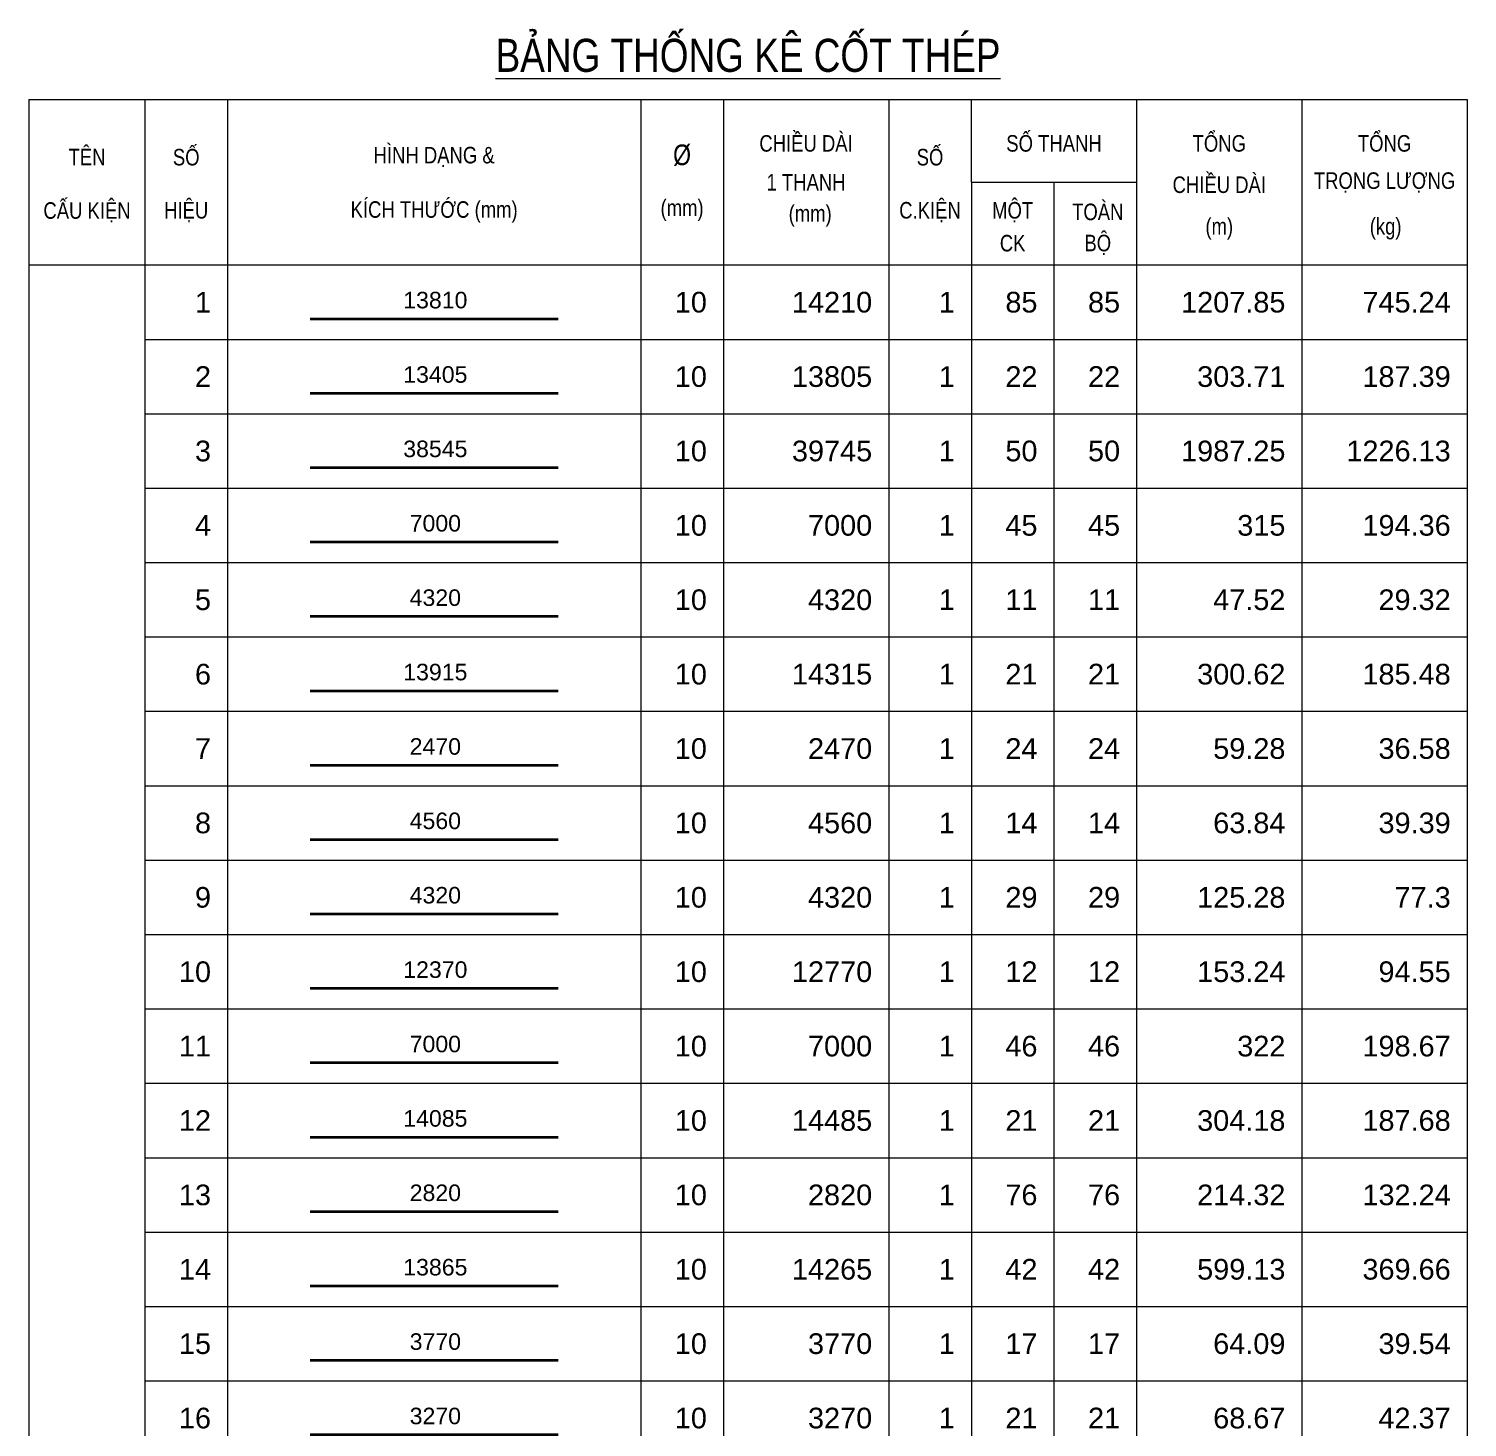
# Model space of a CAD drawing. Header units: millimetres. Extents: x -109376 to 505271, y -20580 to 113678.
# Drawn here: x -109376 to -91971, y 96759 to 113678 of the extents above; entities that cross this region are included whole.
import ezdxf
from ezdxf.enums import TextEntityAlignment as Align

# ---------------------------------------------------------------- set-up
doc = ezdxf.new("R2010")
doc.units = ezdxf.units.MM
for name, color, linetype, lineweight in [('NDC_S_REBAR', 4, 'Continuous', 35), ('NDC_S_VN TEXT', 7, 'Continuous', 20), ('NDC_Table', 3, 'Continuous', 20)]:
    doc.layers.add(name, color=color, linetype=linetype, lineweight=lineweight)
doc.styles.add('ARIAL', font='arial.ttf', dxfattribs={"width": 0.8})

# ---------------------------------------------------------------- blocks, each defined once
blk = doc.blocks.new('Tieude')
at = {"layer": 'NDC_Table'}
for p, q in [((0, 2000), (0, 0)), ((0, 2000), (17405, 2000)), ((1405, 2000), (1405, 0)), ((2405, 2000), (2405, 0)), ((7405, 2000), (7405, 0)), ((8405, 2000), (8405, 0)), ((10405, 2000), (10405, 0)), ((11405, 1000), (11405, 2000)), ((13405, 2000), (13405, 0)), ((15405, 2000), (15405, 0)), ((17405, 2000), (17405, 0)), ((11405, 1000), (13405, 1000)), ((11405, 1000), (11405, 0)), ((12405, 1000), (12405, 0)), ((0, 0), (17405, 0))]:
    blk.add_line(p, q, dxfattribs=at)
at = {"layer": 'NDC_S_VN TEXT', "style": 'ARIAL', "width": 0.8}
for s, height, p in [('%%UBẢNG THỐNG KÊ CỐT THÉP', 400, (8703, 2594)), ('CHIỀU DÀI', 200, (9405, 1500)), ('SỐ THANH', 200, (12405, 1500)), ('TỔNG', 200, (14405, 1500)), ('TỔNG', 200, (16405, 1500)), ('TÊN', 200, (705, 1333)), ('SỐ', 200, (1905, 1333)), ('HÌNH DẠNG &', 200, (4905, 1333)), ('%%C', 250, (7905, 1333)), ('SỐ', 200, (10905, 1333)), ('1 THANH', 200, (9405, 1000)), ('CHIỀU DÀI', 200, (14405, 1000)), ('TRỌNG LƯỢNG', 200, (16405, 1000)), ('CẤU KIỆN', 200, (705, 667)), ('HIỆU', 200, (1905, 667)), ('KÍCH THƯỚC (mm)', 200, (4905, 667)), ('(mm)', 200, (7905, 667)), ('(mm)', 200, (9455, 599)), ('C.KIỆN', 200, (10905, 667)), ('MỘT', 200, (11905, 667)), ('TOÀN', 200, (12935, 667)), ('(m)', 200, (14405, 443)), ('(kg)', 200, (16418, 443)), ('CK', 200, (11905, 264)), ('BỘ', 200, (12935, 271))]:
    blk.add_text(s, height=height, dxfattribs=at).set_placement(p, align=Align.MIDDLE)
blk = doc.blocks.new('dang01')
at = {"layer": 'NDC_S_REBAR'}
blk.add_line((3405, -650), (6405, -650), dxfattribs=at)
at = {"layer": 'NDC_Table'}
for p, q in [((0, 0), (0, -900)), ((1405, 0), (1405, -900)), ((2405, 0), (2405, -900)), ((7405, 0), (7405, -900)), ((8405, 0), (8405, -900)), ((10405, 0), (10405, -900)), ((11405, 0), (11405, -900)), ((12405, 0), (12405, -900)), ((13405, 0), (13405, -900)), ((15405, 0), (15405, -900)), ((17405, 0), (17405, -900)), ((1405, -900), (17405, -900))]:
    blk.add_line(p, q, dxfattribs=at)
at = {"layer": 'NDC_S_VN TEXT', "style": 'ARIAL'}
for p in [(2205, -450), (8205, -450), (10205, -450), (11205, -450), (12205, -450), (13205, -450), (15205, -450), (17205, -450)]:
    blk.add_attdef('D03', text='', height=250, dxfattribs=at).set_placement(p, align=Align.MIDDLE_RIGHT)
blk.add_attdef('00000000', text='', height=200, dxfattribs=at).set_placement((4920, -425), align=Align.MIDDLE_CENTER)

msp = doc.modelspace()

# ---------------------------------------------------------------- block references
at = {"layer": 'NDC_Table'}
msp.add_blockref('Tieude', (-109375.9, 110819.9), dxfattribs=at)
ref = msp.add_blockref('dang01', (-109375.9, 110819.9), dxfattribs=at)
ref.add_attrib('D03', '1', dxfattribs={"layer": 'NDC_S_VN TEXT', "height": 250, "style": 'ARIAL'}).set_placement((-107170.6, 110369.9), align=Align.MIDDLE_RIGHT)
ref.add_attrib('00000000', '13810', dxfattribs={"layer": 'NDC_S_VN TEXT', "height": 200, "style": 'ARIAL'}).set_placement((-104456.3, 110395.2), align=Align.MIDDLE_CENTER)
ref.add_attrib('D03', '10', dxfattribs={"layer": 'NDC_S_VN TEXT', "height": 250, "style": 'ARIAL'}).set_placement((-101170.6, 110369.9), align=Align.MIDDLE_RIGHT)
ref.add_attrib('D03', '14210', dxfattribs={"layer": 'NDC_S_VN TEXT', "height": 250, "style": 'ARIAL'}).set_placement((-99170.6, 110369.9), align=Align.MIDDLE_RIGHT)
ref.add_attrib('D03', '1', dxfattribs={"layer": 'NDC_S_VN TEXT', "height": 250, "style": 'ARIAL'}).set_placement((-98170.6, 110369.9), align=Align.MIDDLE_RIGHT)
ref.add_attrib('D03', '85', dxfattribs={"layer": 'NDC_S_VN TEXT', "height": 250, "style": 'ARIAL'}).set_placement((-97170.6, 110369.9), align=Align.MIDDLE_RIGHT)
ref.add_attrib('D03', '85', dxfattribs={"layer": 'NDC_S_VN TEXT', "height": 250, "style": 'ARIAL'}).set_placement((-96170.6, 110370.2), align=Align.MIDDLE_RIGHT)
ref.add_attrib('D03', '1207.85', dxfattribs={"layer": 'NDC_S_VN TEXT', "height": 250, "style": 'ARIAL'}).set_placement((-94170.6, 110369.9), align=Align.MIDDLE_RIGHT)
ref.add_attrib('D03', '745.24', dxfattribs={"layer": 'NDC_S_VN TEXT', "height": 250, "style": 'ARIAL'}).set_placement((-92170.6, 110369.9), align=Align.MIDDLE_RIGHT)
ref = msp.add_blockref('dang01', (-109375.9, 109919.9), dxfattribs=at)
ref.add_attrib('D03', '2', dxfattribs={"layer": 'NDC_S_VN TEXT', "height": 250, "style": 'ARIAL'}).set_placement((-107170.6, 109469.9), align=Align.MIDDLE_RIGHT)
ref.add_attrib('00000000', '13405', dxfattribs={"layer": 'NDC_S_VN TEXT', "height": 200, "style": 'ARIAL'}).set_placement((-104456.3, 109495.2), align=Align.MIDDLE_CENTER)
ref.add_attrib('D03', '10', dxfattribs={"layer": 'NDC_S_VN TEXT', "height": 250, "style": 'ARIAL'}).set_placement((-101170.6, 109469.9), align=Align.MIDDLE_RIGHT)
ref.add_attrib('D03', '13805', dxfattribs={"layer": 'NDC_S_VN TEXT', "height": 250, "style": 'ARIAL'}).set_placement((-99170.6, 109469.9), align=Align.MIDDLE_RIGHT)
ref.add_attrib('D03', '1', dxfattribs={"layer": 'NDC_S_VN TEXT', "height": 250, "style": 'ARIAL'}).set_placement((-98170.6, 109469.9), align=Align.MIDDLE_RIGHT)
ref.add_attrib('D03', '22', dxfattribs={"layer": 'NDC_S_VN TEXT', "height": 250, "style": 'ARIAL'}).set_placement((-97170.6, 109469.9), align=Align.MIDDLE_RIGHT)
ref.add_attrib('D03', '22', dxfattribs={"layer": 'NDC_S_VN TEXT', "height": 250, "style": 'ARIAL'}).set_placement((-96170.6, 109470.2), align=Align.MIDDLE_RIGHT)
ref.add_attrib('D03', '303.71', dxfattribs={"layer": 'NDC_S_VN TEXT', "height": 250, "style": 'ARIAL'}).set_placement((-94170.6, 109469.9), align=Align.MIDDLE_RIGHT)
ref.add_attrib('D03', '187.39', dxfattribs={"layer": 'NDC_S_VN TEXT', "height": 250, "style": 'ARIAL'}).set_placement((-92170.6, 109469.9), align=Align.MIDDLE_RIGHT)
ref = msp.add_blockref('dang01', (-109375.9, 109019.9), dxfattribs=at)
ref.add_attrib('D03', '3', dxfattribs={"layer": 'NDC_S_VN TEXT', "height": 250, "style": 'ARIAL'}).set_placement((-107170.6, 108569.9), align=Align.MIDDLE_RIGHT)
ref.add_attrib('00000000', '38545', dxfattribs={"layer": 'NDC_S_VN TEXT', "height": 200, "style": 'ARIAL'}).set_placement((-104456.3, 108595.2), align=Align.MIDDLE_CENTER)
ref.add_attrib('D03', '10', dxfattribs={"layer": 'NDC_S_VN TEXT', "height": 250, "style": 'ARIAL'}).set_placement((-101170.6, 108569.9), align=Align.MIDDLE_RIGHT)
ref.add_attrib('D03', '39745', dxfattribs={"layer": 'NDC_S_VN TEXT', "height": 250, "style": 'ARIAL'}).set_placement((-99170.6, 108569.9), align=Align.MIDDLE_RIGHT)
ref.add_attrib('D03', '1', dxfattribs={"layer": 'NDC_S_VN TEXT', "height": 250, "style": 'ARIAL'}).set_placement((-98170.6, 108569.9), align=Align.MIDDLE_RIGHT)
ref.add_attrib('D03', '50', dxfattribs={"layer": 'NDC_S_VN TEXT', "height": 250, "style": 'ARIAL'}).set_placement((-97170.6, 108569.9), align=Align.MIDDLE_RIGHT)
ref.add_attrib('D03', '50', dxfattribs={"layer": 'NDC_S_VN TEXT', "height": 250, "style": 'ARIAL'}).set_placement((-96170.6, 108570.2), align=Align.MIDDLE_RIGHT)
ref.add_attrib('D03', '1987.25', dxfattribs={"layer": 'NDC_S_VN TEXT', "height": 250, "style": 'ARIAL'}).set_placement((-94170.6, 108569.9), align=Align.MIDDLE_RIGHT)
ref.add_attrib('D03', '1226.13', dxfattribs={"layer": 'NDC_S_VN TEXT', "height": 250, "style": 'ARIAL'}).set_placement((-92170.6, 108569.9), align=Align.MIDDLE_RIGHT)
ref = msp.add_blockref('dang01', (-109375.9, 108119.9), dxfattribs=at)
ref.add_attrib('D03', '4', dxfattribs={"layer": 'NDC_S_VN TEXT', "height": 250, "style": 'ARIAL'}).set_placement((-107170.6, 107669.9), align=Align.MIDDLE_RIGHT)
ref.add_attrib('00000000', '7000', dxfattribs={"layer": 'NDC_S_VN TEXT', "height": 200, "style": 'ARIAL'}).set_placement((-104456.3, 107695.2), align=Align.MIDDLE_CENTER)
ref.add_attrib('D03', '10', dxfattribs={"layer": 'NDC_S_VN TEXT', "height": 250, "style": 'ARIAL'}).set_placement((-101170.6, 107669.9), align=Align.MIDDLE_RIGHT)
ref.add_attrib('D03', '7000', dxfattribs={"layer": 'NDC_S_VN TEXT', "height": 250, "style": 'ARIAL'}).set_placement((-99170.6, 107669.9), align=Align.MIDDLE_RIGHT)
ref.add_attrib('D03', '1', dxfattribs={"layer": 'NDC_S_VN TEXT', "height": 250, "style": 'ARIAL'}).set_placement((-98170.6, 107669.9), align=Align.MIDDLE_RIGHT)
ref.add_attrib('D03', '45', dxfattribs={"layer": 'NDC_S_VN TEXT', "height": 250, "style": 'ARIAL'}).set_placement((-97170.6, 107669.9), align=Align.MIDDLE_RIGHT)
ref.add_attrib('D03', '45', dxfattribs={"layer": 'NDC_S_VN TEXT', "height": 250, "style": 'ARIAL'}).set_placement((-96170.6, 107670.2), align=Align.MIDDLE_RIGHT)
ref.add_attrib('D03', '315', dxfattribs={"layer": 'NDC_S_VN TEXT', "height": 250, "style": 'ARIAL'}).set_placement((-94170.6, 107669.9), align=Align.MIDDLE_RIGHT)
ref.add_attrib('D03', '194.36', dxfattribs={"layer": 'NDC_S_VN TEXT', "height": 250, "style": 'ARIAL'}).set_placement((-92170.6, 107669.9), align=Align.MIDDLE_RIGHT)
ref = msp.add_blockref('dang01', (-109375.9, 107219.9), dxfattribs=at)
ref.add_attrib('D03', '5', dxfattribs={"layer": 'NDC_S_VN TEXT', "height": 250, "style": 'ARIAL'}).set_placement((-107170.6, 106769.9), align=Align.MIDDLE_RIGHT)
ref.add_attrib('00000000', '4320', dxfattribs={"layer": 'NDC_S_VN TEXT', "height": 200, "style": 'ARIAL'}).set_placement((-104456.3, 106795.2), align=Align.MIDDLE_CENTER)
ref.add_attrib('D03', '10', dxfattribs={"layer": 'NDC_S_VN TEXT', "height": 250, "style": 'ARIAL'}).set_placement((-101170.6, 106769.9), align=Align.MIDDLE_RIGHT)
ref.add_attrib('D03', '4320', dxfattribs={"layer": 'NDC_S_VN TEXT', "height": 250, "style": 'ARIAL'}).set_placement((-99170.6, 106769.9), align=Align.MIDDLE_RIGHT)
ref.add_attrib('D03', '1', dxfattribs={"layer": 'NDC_S_VN TEXT', "height": 250, "style": 'ARIAL'}).set_placement((-98170.6, 106769.9), align=Align.MIDDLE_RIGHT)
ref.add_attrib('D03', '11', dxfattribs={"layer": 'NDC_S_VN TEXT', "height": 250, "style": 'ARIAL'}).set_placement((-97170.6, 106769.9), align=Align.MIDDLE_RIGHT)
ref.add_attrib('D03', '11', dxfattribs={"layer": 'NDC_S_VN TEXT', "height": 250, "style": 'ARIAL'}).set_placement((-96170.6, 106770.2), align=Align.MIDDLE_RIGHT)
ref.add_attrib('D03', '47.52', dxfattribs={"layer": 'NDC_S_VN TEXT', "height": 250, "style": 'ARIAL'}).set_placement((-94170.6, 106769.9), align=Align.MIDDLE_RIGHT)
ref.add_attrib('D03', '29.32', dxfattribs={"layer": 'NDC_S_VN TEXT', "height": 250, "style": 'ARIAL'}).set_placement((-92170.6, 106769.9), align=Align.MIDDLE_RIGHT)
ref = msp.add_blockref('dang01', (-109375.9, 106319.9), dxfattribs=at)
ref.add_attrib('D03', '6', dxfattribs={"layer": 'NDC_S_VN TEXT', "height": 250, "style": 'ARIAL'}).set_placement((-107170.6, 105869.9), align=Align.MIDDLE_RIGHT)
ref.add_attrib('00000000', '13915', dxfattribs={"layer": 'NDC_S_VN TEXT', "height": 200, "style": 'ARIAL'}).set_placement((-104456.3, 105895.2), align=Align.MIDDLE_CENTER)
ref.add_attrib('D03', '10', dxfattribs={"layer": 'NDC_S_VN TEXT', "height": 250, "style": 'ARIAL'}).set_placement((-101170.6, 105869.9), align=Align.MIDDLE_RIGHT)
ref.add_attrib('D03', '14315', dxfattribs={"layer": 'NDC_S_VN TEXT', "height": 250, "style": 'ARIAL'}).set_placement((-99170.6, 105869.9), align=Align.MIDDLE_RIGHT)
ref.add_attrib('D03', '1', dxfattribs={"layer": 'NDC_S_VN TEXT', "height": 250, "style": 'ARIAL'}).set_placement((-98170.6, 105869.9), align=Align.MIDDLE_RIGHT)
ref.add_attrib('D03', '21', dxfattribs={"layer": 'NDC_S_VN TEXT', "height": 250, "style": 'ARIAL'}).set_placement((-97170.6, 105869.9), align=Align.MIDDLE_RIGHT)
ref.add_attrib('D03', '21', dxfattribs={"layer": 'NDC_S_VN TEXT', "height": 250, "style": 'ARIAL'}).set_placement((-96170.6, 105870.2), align=Align.MIDDLE_RIGHT)
ref.add_attrib('D03', '300.62', dxfattribs={"layer": 'NDC_S_VN TEXT', "height": 250, "style": 'ARIAL'}).set_placement((-94170.6, 105869.9), align=Align.MIDDLE_RIGHT)
ref.add_attrib('D03', '185.48', dxfattribs={"layer": 'NDC_S_VN TEXT', "height": 250, "style": 'ARIAL'}).set_placement((-92170.6, 105869.9), align=Align.MIDDLE_RIGHT)
ref = msp.add_blockref('dang01', (-109375.9, 105419.9), dxfattribs=at)
ref.add_attrib('D03', '7', dxfattribs={"layer": 'NDC_S_VN TEXT', "height": 250, "style": 'ARIAL'}).set_placement((-107170.6, 104969.9), align=Align.MIDDLE_RIGHT)
ref.add_attrib('00000000', '2470', dxfattribs={"layer": 'NDC_S_VN TEXT', "height": 200, "style": 'ARIAL'}).set_placement((-104456.3, 104995.2), align=Align.MIDDLE_CENTER)
ref.add_attrib('D03', '10', dxfattribs={"layer": 'NDC_S_VN TEXT', "height": 250, "style": 'ARIAL'}).set_placement((-101170.6, 104969.9), align=Align.MIDDLE_RIGHT)
ref.add_attrib('D03', '2470', dxfattribs={"layer": 'NDC_S_VN TEXT', "height": 250, "style": 'ARIAL'}).set_placement((-99170.6, 104969.9), align=Align.MIDDLE_RIGHT)
ref.add_attrib('D03', '1', dxfattribs={"layer": 'NDC_S_VN TEXT', "height": 250, "style": 'ARIAL'}).set_placement((-98170.6, 104969.9), align=Align.MIDDLE_RIGHT)
ref.add_attrib('D03', '24', dxfattribs={"layer": 'NDC_S_VN TEXT', "height": 250, "style": 'ARIAL'}).set_placement((-97170.6, 104969.9), align=Align.MIDDLE_RIGHT)
ref.add_attrib('D03', '24', dxfattribs={"layer": 'NDC_S_VN TEXT', "height": 250, "style": 'ARIAL'}).set_placement((-96170.6, 104970.2), align=Align.MIDDLE_RIGHT)
ref.add_attrib('D03', '59.28', dxfattribs={"layer": 'NDC_S_VN TEXT', "height": 250, "style": 'ARIAL'}).set_placement((-94170.6, 104969.9), align=Align.MIDDLE_RIGHT)
ref.add_attrib('D03', '36.58', dxfattribs={"layer": 'NDC_S_VN TEXT', "height": 250, "style": 'ARIAL'}).set_placement((-92170.6, 104969.9), align=Align.MIDDLE_RIGHT)
ref = msp.add_blockref('dang01', (-109375.9, 104519.9), dxfattribs=at)
ref.add_attrib('D03', '8', dxfattribs={"layer": 'NDC_S_VN TEXT', "height": 250, "style": 'ARIAL'}).set_placement((-107170.6, 104069.9), align=Align.MIDDLE_RIGHT)
ref.add_attrib('00000000', '4560', dxfattribs={"layer": 'NDC_S_VN TEXT', "height": 200, "style": 'ARIAL'}).set_placement((-104456.3, 104095.2), align=Align.MIDDLE_CENTER)
ref.add_attrib('D03', '10', dxfattribs={"layer": 'NDC_S_VN TEXT', "height": 250, "style": 'ARIAL'}).set_placement((-101170.6, 104069.9), align=Align.MIDDLE_RIGHT)
ref.add_attrib('D03', '4560', dxfattribs={"layer": 'NDC_S_VN TEXT', "height": 250, "style": 'ARIAL'}).set_placement((-99170.6, 104069.9), align=Align.MIDDLE_RIGHT)
ref.add_attrib('D03', '1', dxfattribs={"layer": 'NDC_S_VN TEXT', "height": 250, "style": 'ARIAL'}).set_placement((-98170.6, 104069.9), align=Align.MIDDLE_RIGHT)
ref.add_attrib('D03', '14', dxfattribs={"layer": 'NDC_S_VN TEXT', "height": 250, "style": 'ARIAL'}).set_placement((-97170.6, 104069.9), align=Align.MIDDLE_RIGHT)
ref.add_attrib('D03', '14', dxfattribs={"layer": 'NDC_S_VN TEXT', "height": 250, "style": 'ARIAL'}).set_placement((-96170.6, 104070.2), align=Align.MIDDLE_RIGHT)
ref.add_attrib('D03', '63.84', dxfattribs={"layer": 'NDC_S_VN TEXT', "height": 250, "style": 'ARIAL'}).set_placement((-94170.6, 104069.9), align=Align.MIDDLE_RIGHT)
ref.add_attrib('D03', '39.39', dxfattribs={"layer": 'NDC_S_VN TEXT', "height": 250, "style": 'ARIAL'}).set_placement((-92170.6, 104069.9), align=Align.MIDDLE_RIGHT)
ref = msp.add_blockref('dang01', (-109375.9, 103619.9), dxfattribs=at)
ref.add_attrib('D03', '9', dxfattribs={"layer": 'NDC_S_VN TEXT', "height": 250, "style": 'ARIAL'}).set_placement((-107170.6, 103169.9), align=Align.MIDDLE_RIGHT)
ref.add_attrib('00000000', '4320', dxfattribs={"layer": 'NDC_S_VN TEXT', "height": 200, "style": 'ARIAL'}).set_placement((-104456.3, 103195.2), align=Align.MIDDLE_CENTER)
ref.add_attrib('D03', '10', dxfattribs={"layer": 'NDC_S_VN TEXT', "height": 250, "style": 'ARIAL'}).set_placement((-101170.6, 103169.9), align=Align.MIDDLE_RIGHT)
ref.add_attrib('D03', '4320', dxfattribs={"layer": 'NDC_S_VN TEXT', "height": 250, "style": 'ARIAL'}).set_placement((-99170.6, 103169.9), align=Align.MIDDLE_RIGHT)
ref.add_attrib('D03', '1', dxfattribs={"layer": 'NDC_S_VN TEXT', "height": 250, "style": 'ARIAL'}).set_placement((-98170.6, 103169.9), align=Align.MIDDLE_RIGHT)
ref.add_attrib('D03', '29', dxfattribs={"layer": 'NDC_S_VN TEXT', "height": 250, "style": 'ARIAL'}).set_placement((-97170.6, 103169.9), align=Align.MIDDLE_RIGHT)
ref.add_attrib('D03', '29', dxfattribs={"layer": 'NDC_S_VN TEXT', "height": 250, "style": 'ARIAL'}).set_placement((-96170.6, 103170.2), align=Align.MIDDLE_RIGHT)
ref.add_attrib('D03', '125.28', dxfattribs={"layer": 'NDC_S_VN TEXT', "height": 250, "style": 'ARIAL'}).set_placement((-94170.6, 103169.9), align=Align.MIDDLE_RIGHT)
ref.add_attrib('D03', '77.3', dxfattribs={"layer": 'NDC_S_VN TEXT', "height": 250, "style": 'ARIAL'}).set_placement((-92170.6, 103169.9), align=Align.MIDDLE_RIGHT)
ref = msp.add_blockref('dang01', (-109375.9, 102719.9), dxfattribs=at)
ref.add_attrib('D03', '10', dxfattribs={"layer": 'NDC_S_VN TEXT', "height": 250, "style": 'ARIAL'}).set_placement((-107170.6, 102269.9), align=Align.MIDDLE_RIGHT)
ref.add_attrib('00000000', '12370', dxfattribs={"layer": 'NDC_S_VN TEXT', "height": 200, "style": 'ARIAL'}).set_placement((-104456.3, 102295.2), align=Align.MIDDLE_CENTER)
ref.add_attrib('D03', '10', dxfattribs={"layer": 'NDC_S_VN TEXT', "height": 250, "style": 'ARIAL'}).set_placement((-101170.6, 102269.9), align=Align.MIDDLE_RIGHT)
ref.add_attrib('D03', '12770', dxfattribs={"layer": 'NDC_S_VN TEXT', "height": 250, "style": 'ARIAL'}).set_placement((-99170.6, 102269.9), align=Align.MIDDLE_RIGHT)
ref.add_attrib('D03', '1', dxfattribs={"layer": 'NDC_S_VN TEXT', "height": 250, "style": 'ARIAL'}).set_placement((-98170.6, 102269.9), align=Align.MIDDLE_RIGHT)
ref.add_attrib('D03', '12', dxfattribs={"layer": 'NDC_S_VN TEXT', "height": 250, "style": 'ARIAL'}).set_placement((-97170.6, 102269.9), align=Align.MIDDLE_RIGHT)
ref.add_attrib('D03', '12', dxfattribs={"layer": 'NDC_S_VN TEXT', "height": 250, "style": 'ARIAL'}).set_placement((-96170.6, 102270.2), align=Align.MIDDLE_RIGHT)
ref.add_attrib('D03', '153.24', dxfattribs={"layer": 'NDC_S_VN TEXT', "height": 250, "style": 'ARIAL'}).set_placement((-94170.6, 102269.9), align=Align.MIDDLE_RIGHT)
ref.add_attrib('D03', '94.55', dxfattribs={"layer": 'NDC_S_VN TEXT', "height": 250, "style": 'ARIAL'}).set_placement((-92170.6, 102269.9), align=Align.MIDDLE_RIGHT)
ref = msp.add_blockref('dang01', (-109375.9, 101819.9), dxfattribs=at)
ref.add_attrib('D03', '11', dxfattribs={"layer": 'NDC_S_VN TEXT', "height": 250, "style": 'ARIAL'}).set_placement((-107170.6, 101369.9), align=Align.MIDDLE_RIGHT)
ref.add_attrib('00000000', '7000', dxfattribs={"layer": 'NDC_S_VN TEXT', "height": 200, "style": 'ARIAL'}).set_placement((-104456.3, 101395.2), align=Align.MIDDLE_CENTER)
ref.add_attrib('D03', '10', dxfattribs={"layer": 'NDC_S_VN TEXT', "height": 250, "style": 'ARIAL'}).set_placement((-101170.6, 101369.9), align=Align.MIDDLE_RIGHT)
ref.add_attrib('D03', '7000', dxfattribs={"layer": 'NDC_S_VN TEXT', "height": 250, "style": 'ARIAL'}).set_placement((-99170.6, 101369.9), align=Align.MIDDLE_RIGHT)
ref.add_attrib('D03', '1', dxfattribs={"layer": 'NDC_S_VN TEXT', "height": 250, "style": 'ARIAL'}).set_placement((-98170.6, 101369.9), align=Align.MIDDLE_RIGHT)
ref.add_attrib('D03', '46', dxfattribs={"layer": 'NDC_S_VN TEXT', "height": 250, "style": 'ARIAL'}).set_placement((-97170.6, 101369.9), align=Align.MIDDLE_RIGHT)
ref.add_attrib('D03', '46', dxfattribs={"layer": 'NDC_S_VN TEXT', "height": 250, "style": 'ARIAL'}).set_placement((-96170.6, 101370.2), align=Align.MIDDLE_RIGHT)
ref.add_attrib('D03', '322', dxfattribs={"layer": 'NDC_S_VN TEXT', "height": 250, "style": 'ARIAL'}).set_placement((-94170.6, 101369.9), align=Align.MIDDLE_RIGHT)
ref.add_attrib('D03', '198.67', dxfattribs={"layer": 'NDC_S_VN TEXT', "height": 250, "style": 'ARIAL'}).set_placement((-92170.6, 101369.9), align=Align.MIDDLE_RIGHT)
ref = msp.add_blockref('dang01', (-109375.9, 100919.9), dxfattribs=at)
ref.add_attrib('D03', '12', dxfattribs={"layer": 'NDC_S_VN TEXT', "height": 250, "style": 'ARIAL'}).set_placement((-107170.6, 100469.9), align=Align.MIDDLE_RIGHT)
ref.add_attrib('00000000', '14085', dxfattribs={"layer": 'NDC_S_VN TEXT', "height": 200, "style": 'ARIAL'}).set_placement((-104456.3, 100495.2), align=Align.MIDDLE_CENTER)
ref.add_attrib('D03', '10', dxfattribs={"layer": 'NDC_S_VN TEXT', "height": 250, "style": 'ARIAL'}).set_placement((-101170.6, 100469.9), align=Align.MIDDLE_RIGHT)
ref.add_attrib('D03', '14485', dxfattribs={"layer": 'NDC_S_VN TEXT', "height": 250, "style": 'ARIAL'}).set_placement((-99170.6, 100469.9), align=Align.MIDDLE_RIGHT)
ref.add_attrib('D03', '1', dxfattribs={"layer": 'NDC_S_VN TEXT', "height": 250, "style": 'ARIAL'}).set_placement((-98170.6, 100469.9), align=Align.MIDDLE_RIGHT)
ref.add_attrib('D03', '21', dxfattribs={"layer": 'NDC_S_VN TEXT', "height": 250, "style": 'ARIAL'}).set_placement((-97170.6, 100469.9), align=Align.MIDDLE_RIGHT)
ref.add_attrib('D03', '21', dxfattribs={"layer": 'NDC_S_VN TEXT', "height": 250, "style": 'ARIAL'}).set_placement((-96170.6, 100470.2), align=Align.MIDDLE_RIGHT)
ref.add_attrib('D03', '304.18', dxfattribs={"layer": 'NDC_S_VN TEXT', "height": 250, "style": 'ARIAL'}).set_placement((-94170.6, 100469.9), align=Align.MIDDLE_RIGHT)
ref.add_attrib('D03', '187.68', dxfattribs={"layer": 'NDC_S_VN TEXT', "height": 250, "style": 'ARIAL'}).set_placement((-92170.6, 100469.9), align=Align.MIDDLE_RIGHT)
ref = msp.add_blockref('dang01', (-109375.9, 100019.9), dxfattribs=at)
ref.add_attrib('D03', '13', dxfattribs={"layer": 'NDC_S_VN TEXT', "height": 250, "style": 'ARIAL'}).set_placement((-107170.6, 99569.9), align=Align.MIDDLE_RIGHT)
ref.add_attrib('00000000', '2820', dxfattribs={"layer": 'NDC_S_VN TEXT', "height": 200, "style": 'ARIAL'}).set_placement((-104456.3, 99595.2), align=Align.MIDDLE_CENTER)
ref.add_attrib('D03', '10', dxfattribs={"layer": 'NDC_S_VN TEXT', "height": 250, "style": 'ARIAL'}).set_placement((-101170.6, 99569.9), align=Align.MIDDLE_RIGHT)
ref.add_attrib('D03', '2820', dxfattribs={"layer": 'NDC_S_VN TEXT', "height": 250, "style": 'ARIAL'}).set_placement((-99170.6, 99569.9), align=Align.MIDDLE_RIGHT)
ref.add_attrib('D03', '1', dxfattribs={"layer": 'NDC_S_VN TEXT', "height": 250, "style": 'ARIAL'}).set_placement((-98170.6, 99569.9), align=Align.MIDDLE_RIGHT)
ref.add_attrib('D03', '76', dxfattribs={"layer": 'NDC_S_VN TEXT', "height": 250, "style": 'ARIAL'}).set_placement((-97170.6, 99569.9), align=Align.MIDDLE_RIGHT)
ref.add_attrib('D03', '76', dxfattribs={"layer": 'NDC_S_VN TEXT', "height": 250, "style": 'ARIAL'}).set_placement((-96170.6, 99570.2), align=Align.MIDDLE_RIGHT)
ref.add_attrib('D03', '214.32', dxfattribs={"layer": 'NDC_S_VN TEXT', "height": 250, "style": 'ARIAL'}).set_placement((-94170.6, 99569.9), align=Align.MIDDLE_RIGHT)
ref.add_attrib('D03', '132.24', dxfattribs={"layer": 'NDC_S_VN TEXT', "height": 250, "style": 'ARIAL'}).set_placement((-92170.6, 99569.9), align=Align.MIDDLE_RIGHT)
ref = msp.add_blockref('dang01', (-109375.9, 99119.9), dxfattribs=at)
ref.add_attrib('D03', '14', dxfattribs={"layer": 'NDC_S_VN TEXT', "height": 250, "style": 'ARIAL'}).set_placement((-107170.6, 98669.9), align=Align.MIDDLE_RIGHT)
ref.add_attrib('00000000', '13865', dxfattribs={"layer": 'NDC_S_VN TEXT', "height": 200, "style": 'ARIAL'}).set_placement((-104456.3, 98695.2), align=Align.MIDDLE_CENTER)
ref.add_attrib('D03', '10', dxfattribs={"layer": 'NDC_S_VN TEXT', "height": 250, "style": 'ARIAL'}).set_placement((-101170.6, 98669.9), align=Align.MIDDLE_RIGHT)
ref.add_attrib('D03', '14265', dxfattribs={"layer": 'NDC_S_VN TEXT', "height": 250, "style": 'ARIAL'}).set_placement((-99170.6, 98669.9), align=Align.MIDDLE_RIGHT)
ref.add_attrib('D03', '1', dxfattribs={"layer": 'NDC_S_VN TEXT', "height": 250, "style": 'ARIAL'}).set_placement((-98170.6, 98669.9), align=Align.MIDDLE_RIGHT)
ref.add_attrib('D03', '42', dxfattribs={"layer": 'NDC_S_VN TEXT', "height": 250, "style": 'ARIAL'}).set_placement((-97170.6, 98669.9), align=Align.MIDDLE_RIGHT)
ref.add_attrib('D03', '42', dxfattribs={"layer": 'NDC_S_VN TEXT', "height": 250, "style": 'ARIAL'}).set_placement((-96170.6, 98670.2), align=Align.MIDDLE_RIGHT)
ref.add_attrib('D03', '599.13', dxfattribs={"layer": 'NDC_S_VN TEXT', "height": 250, "style": 'ARIAL'}).set_placement((-94170.6, 98669.9), align=Align.MIDDLE_RIGHT)
ref.add_attrib('D03', '369.66', dxfattribs={"layer": 'NDC_S_VN TEXT', "height": 250, "style": 'ARIAL'}).set_placement((-92170.6, 98669.9), align=Align.MIDDLE_RIGHT)
ref = msp.add_blockref('dang01', (-109375.9, 98219.9), dxfattribs=at)
ref.add_attrib('D03', '15', dxfattribs={"layer": 'NDC_S_VN TEXT', "height": 250, "style": 'ARIAL'}).set_placement((-107170.6, 97769.9), align=Align.MIDDLE_RIGHT)
ref.add_attrib('00000000', '3770', dxfattribs={"layer": 'NDC_S_VN TEXT', "height": 200, "style": 'ARIAL'}).set_placement((-104456.3, 97795.2), align=Align.MIDDLE_CENTER)
ref.add_attrib('D03', '10', dxfattribs={"layer": 'NDC_S_VN TEXT', "height": 250, "style": 'ARIAL'}).set_placement((-101170.6, 97769.9), align=Align.MIDDLE_RIGHT)
ref.add_attrib('D03', '3770', dxfattribs={"layer": 'NDC_S_VN TEXT', "height": 250, "style": 'ARIAL'}).set_placement((-99170.6, 97769.9), align=Align.MIDDLE_RIGHT)
ref.add_attrib('D03', '1', dxfattribs={"layer": 'NDC_S_VN TEXT', "height": 250, "style": 'ARIAL'}).set_placement((-98170.6, 97769.9), align=Align.MIDDLE_RIGHT)
ref.add_attrib('D03', '17', dxfattribs={"layer": 'NDC_S_VN TEXT', "height": 250, "style": 'ARIAL'}).set_placement((-97170.6, 97769.9), align=Align.MIDDLE_RIGHT)
ref.add_attrib('D03', '17', dxfattribs={"layer": 'NDC_S_VN TEXT', "height": 250, "style": 'ARIAL'}).set_placement((-96170.6, 97770.2), align=Align.MIDDLE_RIGHT)
ref.add_attrib('D03', '64.09', dxfattribs={"layer": 'NDC_S_VN TEXT', "height": 250, "style": 'ARIAL'}).set_placement((-94170.6, 97769.9), align=Align.MIDDLE_RIGHT)
ref.add_attrib('D03', '39.54', dxfattribs={"layer": 'NDC_S_VN TEXT', "height": 250, "style": 'ARIAL'}).set_placement((-92170.6, 97769.9), align=Align.MIDDLE_RIGHT)
ref = msp.add_blockref('dang01', (-109375.9, 97319.9), dxfattribs=at)
ref.add_attrib('D03', '16', dxfattribs={"layer": 'NDC_S_VN TEXT', "height": 250, "style": 'ARIAL'}).set_placement((-107170.6, 96869.9), align=Align.MIDDLE_RIGHT)
ref.add_attrib('00000000', '3270', dxfattribs={"layer": 'NDC_S_VN TEXT', "height": 200, "style": 'ARIAL'}).set_placement((-104456.3, 96895.2), align=Align.MIDDLE_CENTER)
ref.add_attrib('D03', '10', dxfattribs={"layer": 'NDC_S_VN TEXT', "height": 250, "style": 'ARIAL'}).set_placement((-101170.6, 96869.9), align=Align.MIDDLE_RIGHT)
ref.add_attrib('D03', '3270', dxfattribs={"layer": 'NDC_S_VN TEXT', "height": 250, "style": 'ARIAL'}).set_placement((-99170.6, 96869.9), align=Align.MIDDLE_RIGHT)
ref.add_attrib('D03', '1', dxfattribs={"layer": 'NDC_S_VN TEXT', "height": 250, "style": 'ARIAL'}).set_placement((-98170.6, 96869.9), align=Align.MIDDLE_RIGHT)
ref.add_attrib('D03', '21', dxfattribs={"layer": 'NDC_S_VN TEXT', "height": 250, "style": 'ARIAL'}).set_placement((-97170.6, 96869.9), align=Align.MIDDLE_RIGHT)
ref.add_attrib('D03', '21', dxfattribs={"layer": 'NDC_S_VN TEXT', "height": 250, "style": 'ARIAL'}).set_placement((-96170.6, 96870.2), align=Align.MIDDLE_RIGHT)
ref.add_attrib('D03', '68.67', dxfattribs={"layer": 'NDC_S_VN TEXT', "height": 250, "style": 'ARIAL'}).set_placement((-94170.6, 96869.9), align=Align.MIDDLE_RIGHT)
ref.add_attrib('D03', '42.37', dxfattribs={"layer": 'NDC_S_VN TEXT', "height": 250, "style": 'ARIAL'}).set_placement((-92170.6, 96869.9), align=Align.MIDDLE_RIGHT)

doc.saveas('drawing.dxf')
